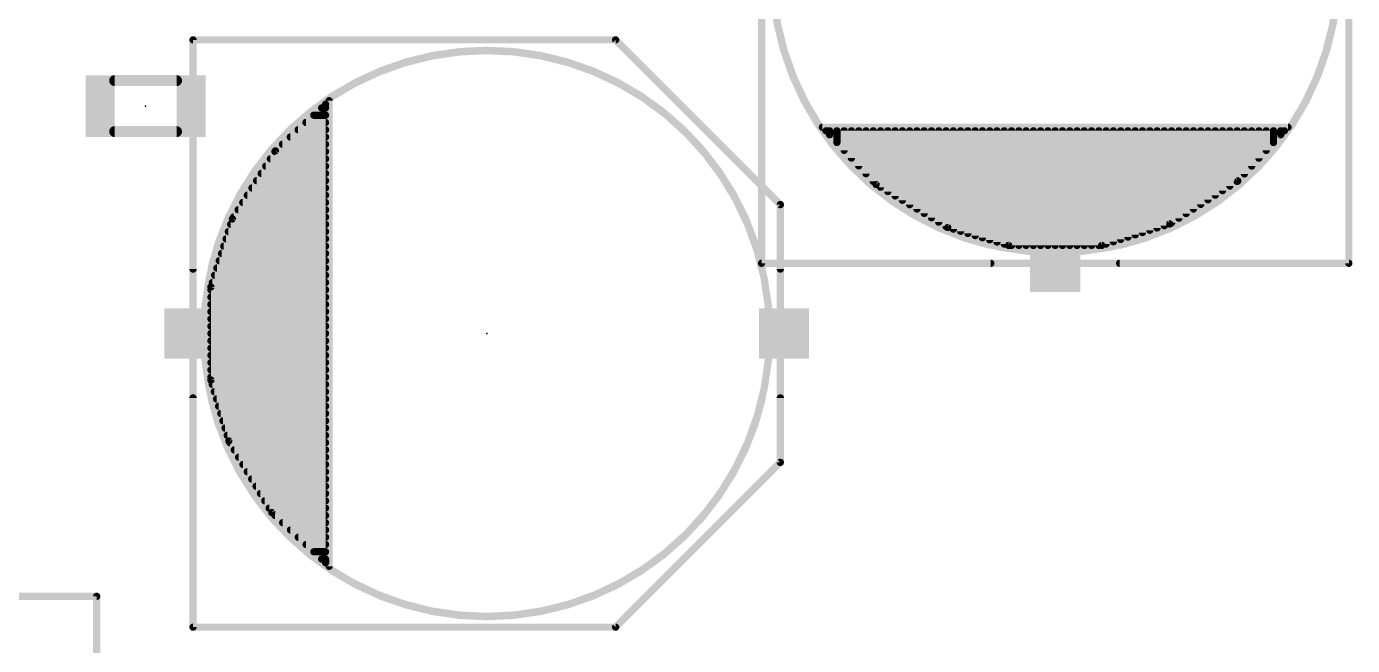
# Model space of a CAD drawing. Extents: x -0.2 to 4.76, y 0.34 to 5.06.
# Drawn here: x 0.722 to 1.451, y 2.816 to 3.156 of the extents above; entities that cross this region are included whole.
import ezdxf

# ---------------------------------------------------------------- set-up
doc = ezdxf.new("R2010")
doc.units = 0
for name, color, linetype in [('21', 253, 'CONTINUOUS'), ('22', 253, 'CONTINUOUS'), ('23', 7, 'CONTINUOUS'), ('24', 7, 'CONTINUOUS'), ('51', 253, 'CONTINUOUS'), ('52', 253, 'CONTINUOUS')]:
    doc.layers.add(name, color=color, linetype=linetype)

# ---------------------------------------------------------------- blocks, each defined once
blk = doc.blocks.new('RECT')
blk.add_solid([(-0.5, -0.5), (0.5, -0.5), (-0.5, 0.5), (0.5, 0.5)])

msp = doc.modelspace()

# ---------------------------------------------------------------- linework, layer by layer
at = {"layer": '21'}
for points, const_width in [([(1.252067, 3.339075, 0.793194), (1.252067, 3.035925)], 0.004), ([(1.322933, 3.035925, 0.793194), (1.322933, 3.339075)], 0.004), ([(1.126083, 3.027083, 1), (1.126083, 3.025083)], 0.002), ([(1.125083, 3.026083, 1), (1.127083, 3.026083)], 0.002), ([(1.252067, 3.025083, 1), (1.252067, 3.027083)], 0.002), ([(1.322933, 3.027083, 1), (1.322933, 3.025083)], 0.002), ([(1.447917, 3.026083, 1), (1.449917, 3.026083)], 0.002), ([(1.448917, 3.025083, 1), (1.448917, 3.027083)], 0.002)]:
    msp.add_lwpolyline(points, format="xyb", dxfattribs=dict(at, const_width=const_width))
at = {"layer": '21', "const_width": 0.004}
for points in [[(1.126083, 3.026083), (1.126083, 3.258366)], [(1.448917, 3.258366), (1.448917, 3.026083)], [(1.252067, 3.026083), (1.126083, 3.026083)], [(1.448917, 3.026083), (1.322933, 3.026083)]]:
    msp.add_lwpolyline(points, dxfattribs=at)
at = {"layer": '22', "const_width": 0.004}
for points in [[(1.045866, 3.148917), (0.813583, 3.148917)], [(0.813583, 3.148917), (0.813583, 3.022933)], [(1.136417, 3.058366), (1.045866, 3.148917)], [(1.136417, 3.022933), (1.136417, 3.058366)], [(0.813583, 2.952067), (0.813583, 2.826083)], [(1.136417, 2.916634), (1.136417, 2.952067)], [(1.045866, 2.826083), (1.136417, 2.916634)], [(0.427559, 2.843012), (0.76063, 2.843012)], [(0.76063, 2.843012), (0.76063, 2.805217)], [(0.813583, 2.826083), (1.045866, 2.826083)]]:
    msp.add_lwpolyline(points, dxfattribs=at)
at = {"layer": '22'}
for points, const_width in [([(0.813583, 3.149917, 1), (0.813583, 3.147917)], 0.002), ([(0.814583, 3.148917, 1), (0.812583, 3.148917)], 0.002), ([(1.046573, 3.149624, 1), (1.045159, 3.14821)], 0.002), ([(1.045866, 3.147917, 1), (1.045866, 3.149917)], 0.002), ([(1.126575, 3.022933, 0.793194), (0.823425, 3.022933)], 0.004), ([(1.137417, 3.058366, 1), (1.135417, 3.058366)], 0.002), ([(1.13571, 3.057659, 1), (1.137124, 3.059073)], 0.002), ([(0.812583, 3.022933, 1), (0.814583, 3.022933)], 0.002), ([(1.135417, 3.022933, 1), (1.137417, 3.022933)], 0.002), ([(0.814583, 2.952067, 1), (0.812583, 2.952067)], 0.002), ([(0.823425, 2.952067, 0.793194), (1.126575, 2.952067)], 0.004), ([(1.137417, 2.952067, 1), (1.135417, 2.952067)], 0.002), ([(1.135417, 2.916634, 1), (1.137417, 2.916634)], 0.002), ([(1.137124, 2.915927, 1), (1.13571, 2.917341)], 0.002), ([(0.76163, 2.843012, 1), (0.75963, 2.843012)], 0.002), ([(0.76063, 2.842012, 1), (0.76063, 2.844012)], 0.002), ([(0.813583, 2.827083, 1), (0.813583, 2.825083)], 0.002), ([(1.045866, 2.825083, 1), (1.045866, 2.827083)], 0.002), ([(0.812583, 2.826083, 1), (0.814583, 2.826083)], 0.002), ([(1.045159, 2.82679, 1), (1.046573, 2.825376)], 0.002)]:
    msp.add_lwpolyline(points, format="xyb", dxfattribs=dict(at, const_width=const_width))
at = {"layer": '23'}
msp.add_point((0.7875, 3.1125), dxfattribs=at)
at = {"layer": '24'}
msp.add_point((0.975, 2.9875), dxfattribs=at)
at = {"layer": '51'}
for points, const_width in [([(1.2875, 3.031988, 1), (1.2875, 3.343012, 1), (1.2875, 3.031988)], 0.004), ([(0.770492, 3.128016, 1), (0.770492, 3.125016)], 0.003), ([(0.804508, 3.125016, 1), (0.804508, 3.128016)], 0.003), ([(0.770492, 3.099984, 1), (0.770492, 3.096984)], 0.003), ([(0.804508, 3.096984, 1), (0.804508, 3.099984)], 0.003), ([(1.159547, 3.101886, 1), (1.159547, 3.099886)], 0.002), ([(1.162247, 3.0996, 1), (1.160785, 3.098235)], 0.002), ([(1.161516, 3.099917, 1), (1.161516, 3.097917)], 0.002), ([(1.163484, 3.099917, 1), (1.163484, 3.097917)], 0.002), ([(1.1645, 3.098917, 1), (1.1625, 3.098917)], 0.002), ([(1.1625, 3.096791, 1), (1.1645, 3.096791)], 0.002), ([(1.163484, 3.097917, 1), (1.163484, 3.099917)], 0.002), ([(1.1685, 3.098917, 1), (1.1665, 3.098917)], 0.002), ([(1.1725, 3.098917, 1), (1.1705, 3.098917)], 0.002), ([(1.1765, 3.098917, 1), (1.1745, 3.098917)], 0.002), ([(1.1805, 3.098917, 1), (1.1785, 3.098917)], 0.002), ([(1.1845, 3.098917, 1), (1.1825, 3.098917)], 0.002), ([(1.1885, 3.098917, 1), (1.1865, 3.098917)], 0.002), ([(1.1925, 3.098917, 1), (1.1905, 3.098917)], 0.002), ([(1.1965, 3.098917, 1), (1.1945, 3.098917)], 0.002), ([(1.2005, 3.098917, 1), (1.1985, 3.098917)], 0.002), ([(1.2045, 3.098917, 1), (1.2025, 3.098917)], 0.002), ([(1.2085, 3.098917, 1), (1.2065, 3.098917)], 0.002), ([(1.2125, 3.098917, 1), (1.2105, 3.098917)], 0.002), ([(1.2165, 3.098917, 1), (1.2145, 3.098917)], 0.002), ([(1.2205, 3.098917, 1), (1.2185, 3.098917)], 0.002), ([(1.2245, 3.098917, 1), (1.2225, 3.098917)], 0.002), ([(1.2285, 3.098917, 1), (1.2265, 3.098917)], 0.002), ([(1.2325, 3.098917, 1), (1.2305, 3.098917)], 0.002), ([(1.2365, 3.098917, 1), (1.2345, 3.098917)], 0.002), ([(1.2405, 3.098917, 1), (1.2385, 3.098917)], 0.002), ([(1.2445, 3.098917, 1), (1.2425, 3.098917)], 0.002), ([(1.2485, 3.098917, 1), (1.2465, 3.098917)], 0.002), ([(1.2525, 3.098917, 1), (1.2505, 3.098917)], 0.002), ([(1.2565, 3.098917, 1), (1.2545, 3.098917)], 0.002), ([(1.2605, 3.098917, 1), (1.2585, 3.098917)], 0.002), ([(1.2645, 3.098917, 1), (1.2625, 3.098917)], 0.002), ([(1.2685, 3.098917, 1), (1.2665, 3.098917)], 0.002), ([(1.2725, 3.098917, 1), (1.2705, 3.098917)], 0.002), ([(1.2765, 3.098917, 1), (1.2745, 3.098917)], 0.002), ([(1.2805, 3.098917, 1), (1.2785, 3.098917)], 0.002), ([(1.2845, 3.098917, 1), (1.2825, 3.098917)], 0.002), ([(1.2885, 3.098917, 1), (1.2865, 3.098917)], 0.002), ([(1.2925, 3.098917, 1), (1.2905, 3.098917)], 0.002), ([(1.2965, 3.098917, 1), (1.2945, 3.098917)], 0.002), ([(1.3005, 3.098917, 1), (1.2985, 3.098917)], 0.002), ([(1.3045, 3.098917, 1), (1.3025, 3.098917)], 0.002), ([(1.3085, 3.098917, 1), (1.3065, 3.098917)], 0.002), ([(1.3125, 3.098917, 1), (1.3105, 3.098917)], 0.002), ([(1.3165, 3.098917, 1), (1.3145, 3.098917)], 0.002), ([(1.3205, 3.098917, 1), (1.3185, 3.098917)], 0.002), ([(1.3245, 3.098917, 1), (1.3225, 3.098917)], 0.002), ([(1.3285, 3.098917, 1), (1.3265, 3.098917)], 0.002), ([(1.3325, 3.098917, 1), (1.3305, 3.098917)], 0.002), ([(1.3365, 3.098917, 1), (1.3345, 3.098917)], 0.002), ([(1.3405, 3.098917, 1), (1.3385, 3.098917)], 0.002), ([(1.3445, 3.098917, 1), (1.3425, 3.098917)], 0.002), ([(1.3485, 3.098917, 1), (1.3465, 3.098917)], 0.002), ([(1.3525, 3.098917, 1), (1.3505, 3.098917)], 0.002), ([(1.3565, 3.098917, 1), (1.3545, 3.098917)], 0.002), ([(1.3605, 3.098917, 1), (1.3585, 3.098917)], 0.002), ([(1.3645, 3.098917, 1), (1.3625, 3.098917)], 0.002), ([(1.3685, 3.098917, 1), (1.3665, 3.098917)], 0.002), ([(1.3725, 3.098917, 1), (1.3705, 3.098917)], 0.002), ([(1.3765, 3.098917, 1), (1.3745, 3.098917)], 0.002), ([(1.3805, 3.098917, 1), (1.3785, 3.098917)], 0.002), ([(1.3845, 3.098917, 1), (1.3825, 3.098917)], 0.002), ([(1.3885, 3.098917, 1), (1.3865, 3.098917)], 0.002), ([(1.3925, 3.098917, 1), (1.3905, 3.098917)], 0.002), ([(1.3965, 3.098917, 1), (1.3945, 3.098917)], 0.002), ([(1.4005, 3.098917, 1), (1.3985, 3.098917)], 0.002), ([(1.4045, 3.098917, 1), (1.4025, 3.098917)], 0.002), ([(1.4085, 3.098917, 1), (1.4065, 3.098917)], 0.002), ([(1.4125, 3.098917, 1), (1.4105, 3.098917)], 0.002), ([(1.4105, 3.09678, 1), (1.4125, 3.09678)], 0.002), ([(1.414217, 3.098237, 1), (1.412751, 3.099598)], 0.002), ([(1.413484, 3.097917, 1), (1.413484, 3.099917)], 0.002), ([(1.415453, 3.099886, 1), (1.415453, 3.101886)], 0.002), ([(1.1665, 3.092506, 1), (1.1685, 3.092506)], 0.002), ([(1.4065, 3.092473, 1), (1.4085, 3.092473)], 0.002), ([(1.1705, 3.08822, 1), (1.1725, 3.08822)], 0.002), ([(1.1745, 3.083934, 1), (1.1765, 3.083934)], 0.002), ([(1.3985, 3.083857, 1), (1.4005, 3.083857)], 0.002), ([(1.4025, 3.088165, 1), (1.4045, 3.088165)], 0.002), ([(1.1785, 3.079648, 1), (1.1805, 3.079648)], 0.002), ([(1.1825, 3.075363, 1), (1.1845, 3.075363)], 0.002), ([(1.3905, 3.075242, 1), (1.3925, 3.075242)], 0.002), ([(1.3945, 3.07955, 1), (1.3965, 3.07955)], 0.002), ([(1.1865, 3.071077, 1), (1.1885, 3.071077)], 0.002), ([(1.189589, 3.070247, 1), (1.18856, 3.068532)], 0.002), ([(1.188344, 3.068707, 1), (1.189806, 3.070072)], 0.002), ([(1.1905, 3.067935, 1), (1.1925, 3.067935)], 0.002), ([(1.3825, 3.068583, 1), (1.3845, 3.068583)], 0.002), ([(1.3865, 3.071109, 1), (1.3885, 3.071109)], 0.002), ([(1.387161, 3.072039, 1), (1.388626, 3.070678)], 0.002), ([(1.388428, 3.070513, 1), (1.38736, 3.072204)], 0.002), ([(1.1945, 3.065535, 1), (1.1965, 3.065535)], 0.002), ([(1.1985, 3.063135, 1), (1.2005, 3.063135)], 0.002), ([(1.2025, 3.060735, 1), (1.2045, 3.060735)], 0.002), ([(1.3705, 3.061004, 1), (1.3725, 3.061004)], 0.002), ([(1.3745, 3.063531, 1), (1.3765, 3.063531)], 0.002), ([(1.3785, 3.066057, 1), (1.3805, 3.066057)], 0.002), ([(1.2065, 3.058335, 1), (1.2085, 3.058335)], 0.002), ([(1.2105, 3.055935, 1), (1.2125, 3.055935)], 0.002), ([(1.2145, 3.053535, 1), (1.2165, 3.053535)], 0.002), ([(1.3585, 3.053425, 1), (1.3605, 3.053425)], 0.002), ([(1.3625, 3.055952, 1), (1.3645, 3.055952)], 0.002), ([(1.3665, 3.058478, 1), (1.3685, 3.058478)], 0.002), ([(1.2185, 3.051135, 1), (1.2205, 3.051135)], 0.002), ([(1.2225, 3.048735, 1), (1.2245, 3.048735)], 0.002), ([(1.2265, 3.046335, 1), (1.2285, 3.046335)], 0.002), ([(1.228727, 3.046727, 1), (1.228163, 3.044808)], 0.002), ([(1.22793, 3.04491, 1), (1.228959, 3.046625)], 0.002), ([(1.3465, 3.046791, 1), (1.3485, 3.046791)], 0.002), ([(1.349958, 3.048582, 1), (1.351026, 3.046891)], 0.002), ([(1.350793, 3.046783, 1), (1.350191, 3.04869)], 0.002), ([(1.3505, 3.048373, 1), (1.3525, 3.048373)], 0.002), ([(1.3545, 3.050899, 1), (1.3565, 3.050899)], 0.002), ([(1.2305, 3.044869, 1), (1.2325, 3.044869)], 0.002), ([(1.2345, 3.043693, 1), (1.2365, 3.043693)], 0.002), ([(1.2385, 3.042516, 1), (1.2405, 3.042516)], 0.002), ([(1.2425, 3.04134, 1), (1.2445, 3.04134)], 0.002), ([(1.2465, 3.040163, 1), (1.2485, 3.040163)], 0.002), ([(1.2505, 3.038987, 1), (1.2525, 3.038987)], 0.002), ([(1.3225, 3.039212, 1), (1.3245, 3.039212)], 0.002), ([(1.3265, 3.040476, 1), (1.3285, 3.040476)], 0.002), ([(1.3305, 3.041739, 1), (1.3325, 3.041739)], 0.002), ([(1.3345, 3.043002, 1), (1.3365, 3.043002)], 0.002), ([(1.3385, 3.044265, 1), (1.3405, 3.044265)], 0.002), ([(1.3425, 3.045528, 1), (1.3445, 3.045528)], 0.002), ([(1.2545, 3.03781, 1), (1.2565, 3.03781)], 0.002), ([(1.2585, 3.036634, 1), (1.2605, 3.036634)], 0.002), ([(1.261909, 3.036925, 1), (1.261909, 3.034925)], 0.002), ([(1.261627, 3.034966, 1), (1.262192, 3.036885)], 0.002), ([(1.2625, 3.035925, 1), (1.2645, 3.035925)], 0.002), ([(1.2665, 3.035925, 1), (1.2685, 3.035925)], 0.002), ([(1.2705, 3.035925, 1), (1.2725, 3.035925)], 0.002), ([(1.2745, 3.035925, 1), (1.2765, 3.035925)], 0.002), ([(1.2785, 3.035925, 1), (1.2805, 3.035925)], 0.002), ([(1.2825, 3.035925, 1), (1.2845, 3.035925)], 0.002), ([(1.2865, 3.035925, 1), (1.2885, 3.035925)], 0.002), ([(1.2905, 3.035925, 1), (1.2925, 3.035925)], 0.002), ([(1.2945, 3.035925, 1), (1.2965, 3.035925)], 0.002), ([(1.2985, 3.035925, 1), (1.3005, 3.035925)], 0.002), ([(1.3025, 3.035925, 1), (1.3045, 3.035925)], 0.002), ([(1.3065, 3.035925, 1), (1.3085, 3.035925)], 0.002), ([(1.3105, 3.035925, 1), (1.3125, 3.035925)], 0.002), ([(1.312789, 3.036879, 1), (1.313392, 3.034972)], 0.002), ([(1.313091, 3.034925, 1), (1.313091, 3.036925)], 0.002), ([(1.3145, 3.036686, 1), (1.3165, 3.036686)], 0.002), ([(1.3185, 3.037949, 1), (1.3205, 3.037949)], 0.002), ([(1.126083, 3.027083, 1), (1.126083, 3.025083)], 0.002), ([(1.125083, 3.026083, 1), (1.127083, 3.026083)], 0.002), ([(1.447917, 3.026083, 1), (1.449917, 3.026083)], 0.002), ([(1.448917, 3.025083, 1), (1.448917, 3.027083)], 0.002)]:
    msp.add_lwpolyline(points, format="xyb", dxfattribs=dict(at, const_width=const_width))
for points, const_width in [([(1.126083, 3.026083), (1.126083, 3.258366)], 0.004), ([(1.448917, 3.258366), (1.448917, 3.026083)], 0.004), ([(0.804508, 3.126516), (0.770492, 3.126516)], 0.006), ([(0.770492, 3.098484), (0.804508, 3.098484)], 0.006), ([(1.159547, 3.100886), (1.415453, 3.100886)], 0.004), ([(1.161516, 3.098917), (1.189075, 3.06939)], 0.004), ([(1.163484, 3.098917), (1.161516, 3.098917)], 0.004), ([(1.413484, 3.098917), (1.163484, 3.098917)], 0.004), ([(1.1635, 3.096791), (1.1635, 3.098917)], 0.004), ([(1.1675, 3.092506), (1.1675, 3.098917)], 0.004), ([(1.1715, 3.08822), (1.1715, 3.098917)], 0.004), ([(1.1755, 3.083934), (1.1755, 3.098917)], 0.004), ([(1.1795, 3.079648), (1.1795, 3.098917)], 0.004), ([(1.1835, 3.075363), (1.1835, 3.098917)], 0.004), ([(1.1875, 3.071077), (1.1875, 3.098917)], 0.004), ([(1.1915, 3.067935), (1.1915, 3.098917)], 0.004), ([(1.1955, 3.065535), (1.1955, 3.098917)], 0.004), ([(1.1995, 3.063135), (1.1995, 3.098917)], 0.004), ([(1.2035, 3.060735), (1.2035, 3.098917)], 0.004), ([(1.2075, 3.058335), (1.2075, 3.098917)], 0.004), ([(1.2115, 3.055935), (1.2115, 3.098917)], 0.004), ([(1.2155, 3.053535), (1.2155, 3.098917)], 0.004), ([(1.2195, 3.051135), (1.2195, 3.098917)], 0.004), ([(1.2235, 3.048735), (1.2235, 3.098917)], 0.004), ([(1.2275, 3.046335), (1.2275, 3.098917)], 0.004), ([(1.2315, 3.044869), (1.2315, 3.098917)], 0.004), ([(1.2355, 3.043693), (1.2355, 3.098917)], 0.004), ([(1.2395, 3.042516), (1.2395, 3.098917)], 0.004), ([(1.2435, 3.04134), (1.2435, 3.098917)], 0.004), ([(1.2475, 3.040163), (1.2475, 3.098917)], 0.004), ([(1.2515, 3.038987), (1.2515, 3.098917)], 0.004), ([(1.2555, 3.03781), (1.2555, 3.098917)], 0.004), ([(1.2595, 3.036634), (1.2595, 3.098917)], 0.004), ([(1.2635, 3.035925), (1.2635, 3.098917)], 0.004), ([(1.2675, 3.035925), (1.2675, 3.098917)], 0.004), ([(1.2715, 3.035925), (1.2715, 3.098917)], 0.004), ([(1.2755, 3.035925), (1.2755, 3.098917)], 0.004), ([(1.2795, 3.035925), (1.2795, 3.098917)], 0.004), ([(1.2835, 3.035925), (1.2835, 3.098917)], 0.004), ([(1.2875, 3.035925), (1.2875, 3.098917)], 0.004), ([(1.2915, 3.035925), (1.2915, 3.098917)], 0.004), ([(1.2955, 3.035925), (1.2955, 3.098917)], 0.004), ([(1.2995, 3.035925), (1.2995, 3.098917)], 0.004), ([(1.3035, 3.035925), (1.3035, 3.098917)], 0.004), ([(1.3075, 3.035925), (1.3075, 3.098917)], 0.004), ([(1.3115, 3.035925), (1.3115, 3.098917)], 0.004), ([(1.3155, 3.036686), (1.3155, 3.098917)], 0.004), ([(1.3195, 3.037949), (1.3195, 3.098917)], 0.004), ([(1.3235, 3.039212), (1.3235, 3.098917)], 0.004), ([(1.3275, 3.040476), (1.3275, 3.098917)], 0.004), ([(1.3315, 3.041739), (1.3315, 3.098917)], 0.004), ([(1.3355, 3.043002), (1.3355, 3.098917)], 0.004), ([(1.3395, 3.044265), (1.3395, 3.098917)], 0.004), ([(1.3435, 3.045528), (1.3435, 3.098917)], 0.004), ([(1.3475, 3.046791), (1.3475, 3.098917)], 0.004), ([(1.3515, 3.048373), (1.3515, 3.098917)], 0.004), ([(1.3555, 3.050899), (1.3555, 3.098917)], 0.004), ([(1.3595, 3.053425), (1.3595, 3.098917)], 0.004), ([(1.3635, 3.055952), (1.3635, 3.098917)], 0.004), ([(1.3675, 3.058478), (1.3675, 3.098917)], 0.004), ([(1.3715, 3.061004), (1.3715, 3.098917)], 0.004), ([(1.3755, 3.063531), (1.3755, 3.098917)], 0.004), ([(1.3795, 3.066057), (1.3795, 3.098917)], 0.004), ([(1.3835, 3.068583), (1.3835, 3.098917)], 0.004), ([(1.3875, 3.071109), (1.3875, 3.098917)], 0.004), ([(1.387894, 3.071358), (1.413484, 3.098917)], 0.004), ([(1.3915, 3.075242), (1.3915, 3.098917)], 0.004), ([(1.3955, 3.07955), (1.3955, 3.098917)], 0.004), ([(1.3995, 3.083857), (1.3995, 3.098917)], 0.004), ([(1.4035, 3.088165), (1.4035, 3.098917)], 0.004), ([(1.4075, 3.092473), (1.4075, 3.098917)], 0.004), ([(1.4115, 3.09678), (1.4115, 3.098917)], 0.004), ([(1.189075, 3.06939), (1.228445, 3.045768)], 0.004), ([(1.350492, 3.047736), (1.387894, 3.071358)], 0.004), ([(1.228445, 3.045768), (1.261909, 3.035925)], 0.004), ([(1.313091, 3.035925), (1.350492, 3.047736)], 0.004), ([(1.261909, 3.035925), (1.313091, 3.035925)], 0.004), ([(1.448917, 3.026083), (1.126083, 3.026083)], 0.004)]:
    msp.add_lwpolyline(points, dxfattribs=dict(at, const_width=const_width))
at = {"layer": '52', "const_width": 0.004}
for points in [[(1.045866, 3.148917), (0.813583, 3.148917)], [(0.813583, 3.148917), (0.813583, 2.826083)], [(1.136417, 3.058366), (1.045866, 3.148917)], [(0.858858, 3.087894), (0.886417, 3.113484)], [(0.88428, 3.1115), (0.886417, 3.1115)], [(0.886417, 3.113484), (0.886417, 2.863484)], [(0.888386, 2.859547), (0.888386, 3.115453)], [(0.875665, 3.1035), (0.886417, 3.1035)], [(0.879973, 3.1075), (0.886417, 3.1075)], [(0.871357, 3.0995), (0.886417, 3.0995)], [(0.862742, 3.0915), (0.886417, 3.0915)], [(0.86705, 3.0955), (0.886417, 3.0955)], [(0.835236, 3.050492), (0.858858, 3.087894)], [(0.856083, 3.0835), (0.886417, 3.0835)], [(0.858609, 3.0875), (0.886417, 3.0875)], [(0.851031, 3.0755), (0.886417, 3.0755)], [(0.853557, 3.0795), (0.886417, 3.0795)], [(0.845978, 3.0675), (0.886417, 3.0675)], [(0.848504, 3.0715), (0.886417, 3.0715)], [(0.840925, 3.0595), (0.886417, 3.0595)], [(0.843452, 3.0635), (0.886417, 3.0635)], [(0.838399, 3.0555), (0.886417, 3.0555)], [(1.136417, 2.916634), (1.136417, 3.058366)], [(0.823425, 3.013091), (0.835236, 3.050492)], [(0.834291, 3.0475), (0.886417, 3.0475)], [(0.835873, 3.0515), (0.886417, 3.0515)], [(0.831765, 3.0395), (0.886417, 3.0395)], [(0.833028, 3.0435), (0.886417, 3.0435)], [(0.829239, 3.0315), (0.886417, 3.0315)], [(0.830502, 3.0355), (0.886417, 3.0355)], [(0.826712, 3.0235), (0.886417, 3.0235)], [(0.827976, 3.0275), (0.886417, 3.0275)], [(0.825449, 3.0195), (0.886417, 3.0195)], [(0.823425, 2.961909), (0.823425, 3.013091)], [(0.823425, 3.0115), (0.886417, 3.0115)], [(0.824186, 3.0155), (0.886417, 3.0155)], [(0.823425, 3.0075), (0.886417, 3.0075)], [(0.823425, 3.0035), (0.886417, 3.0035)], [(0.823425, 2.9995), (0.886417, 2.9995)], [(0.823425, 2.9955), (0.886417, 2.9955)], [(0.823425, 2.9915), (0.886417, 2.9915)], [(0.823425, 2.9875), (0.886417, 2.9875)], [(0.823425, 2.9835), (0.886417, 2.9835)], [(0.823425, 2.9795), (0.886417, 2.9795)], [(0.823425, 2.9755), (0.886417, 2.9755)], [(0.823425, 2.9715), (0.886417, 2.9715)], [(0.823425, 2.9675), (0.886417, 2.9675)], [(0.823425, 2.9635), (0.886417, 2.9635)], [(0.833268, 2.928445), (0.823425, 2.961909)], [(0.824134, 2.9595), (0.886417, 2.9595)], [(0.82531, 2.9555), (0.886417, 2.9555)], [(0.826487, 2.9515), (0.886417, 2.9515)], [(0.827663, 2.9475), (0.886417, 2.9475)], [(0.82884, 2.9435), (0.886417, 2.9435)], [(0.830016, 2.9395), (0.886417, 2.9395)], [(0.831193, 2.9355), (0.886417, 2.9355)], [(0.832369, 2.9315), (0.886417, 2.9315)], [(0.85689, 2.889075), (0.833268, 2.928445)], [(0.833835, 2.9275), (0.886417, 2.9275)], [(0.836235, 2.9235), (0.886417, 2.9235)], [(0.838635, 2.9195), (0.886417, 2.9195)], [(0.841035, 2.9155), (0.886417, 2.9155)], [(1.045866, 2.826083), (1.136417, 2.916634)], [(0.843435, 2.9115), (0.886417, 2.9115)], [(0.845835, 2.9075), (0.886417, 2.9075)], [(0.848235, 2.9035), (0.886417, 2.9035)], [(0.850635, 2.8995), (0.886417, 2.8995)], [(0.853035, 2.8955), (0.886417, 2.8955)], [(0.855435, 2.8915), (0.886417, 2.8915)], [(0.886417, 2.861516), (0.85689, 2.889075)], [(0.858577, 2.8875), (0.886417, 2.8875)], [(0.862863, 2.8835), (0.886417, 2.8835)], [(0.867148, 2.8795), (0.886417, 2.8795)], [(0.871434, 2.8755), (0.886417, 2.8755)], [(0.87572, 2.8715), (0.886417, 2.8715)], [(0.880006, 2.8675), (0.886417, 2.8675)], [(0.884291, 2.8635), (0.886417, 2.8635)], [(0.886417, 2.863484), (0.886417, 2.861516)], [(0.813583, 2.826083), (1.045866, 2.826083)]]:
    msp.add_lwpolyline(points, dxfattribs=at)
at = {"layer": '52'}
for points, const_width in [([(0.813583, 3.149917, 1), (0.813583, 3.147917)], 0.002), ([(0.814583, 3.148917, 1), (0.812583, 3.148917)], 0.002), ([(1.046573, 3.149624, 1), (1.045159, 3.14821)], 0.002), ([(1.045866, 3.147917, 1), (1.045866, 3.149917)], 0.002), ([(0.975, 2.831988, 1), (0.975, 3.143012, 1), (0.975, 2.831988)], 0.004), ([(0.88428, 3.1125, 1), (0.88428, 3.1105)], 0.002), ([(0.887417, 3.113484, 1), (0.885417, 3.113484)], 0.002), ([(0.887098, 3.112751, 1), (0.885737, 3.114217)], 0.002), ([(0.886417, 3.1105, 1), (0.886417, 3.1125)], 0.002), ([(0.889386, 3.115453, 1), (0.887386, 3.115453)], 0.002), ([(0.875665, 3.1045, 1), (0.875665, 3.1025)], 0.002), ([(0.879973, 3.1085, 1), (0.879973, 3.1065)], 0.002), ([(0.886417, 3.1065, 1), (0.886417, 3.1085)], 0.002), ([(0.886417, 3.1025, 1), (0.886417, 3.1045)], 0.002), ([(0.871357, 3.1005, 1), (0.871357, 3.0985)], 0.002), ([(0.886417, 3.0985, 1), (0.886417, 3.1005)], 0.002), ([(0.862742, 3.0925, 1), (0.862742, 3.0905)], 0.002), ([(0.86705, 3.0965, 1), (0.86705, 3.0945)], 0.002), ([(0.886417, 3.0945, 1), (0.886417, 3.0965)], 0.002), ([(0.886417, 3.0905, 1), (0.886417, 3.0925)], 0.002), ([(0.856083, 3.0845, 1), (0.856083, 3.0825)], 0.002), ([(0.858609, 3.0885, 1), (0.858609, 3.0865)], 0.002), ([(0.858178, 3.088626, 1), (0.859539, 3.087161)], 0.002), ([(0.859704, 3.08736, 1), (0.858013, 3.088428)], 0.002), ([(0.886417, 3.0865, 1), (0.886417, 3.0885)], 0.002), ([(0.886417, 3.0825, 1), (0.886417, 3.0845)], 0.002), ([(0.851031, 3.0765, 1), (0.851031, 3.0745)], 0.002), ([(0.853557, 3.0805, 1), (0.853557, 3.0785)], 0.002), ([(0.886417, 3.0785, 1), (0.886417, 3.0805)], 0.002), ([(0.886417, 3.0745, 1), (0.886417, 3.0765)], 0.002), ([(0.845978, 3.0685, 1), (0.845978, 3.0665)], 0.002), ([(0.848504, 3.0725, 1), (0.848504, 3.0705)], 0.002), ([(0.886417, 3.0705, 1), (0.886417, 3.0725)], 0.002), ([(0.886417, 3.0665, 1), (0.886417, 3.0685)], 0.002), ([(0.840925, 3.0605, 1), (0.840925, 3.0585)], 0.002), ([(0.843452, 3.0645, 1), (0.843452, 3.0625)], 0.002), ([(0.886417, 3.0625, 1), (0.886417, 3.0645)], 0.002), ([(0.886417, 3.0585, 1), (0.886417, 3.0605)], 0.002), ([(0.838399, 3.0565, 1), (0.838399, 3.0545)], 0.002), ([(0.886417, 3.0545, 1), (0.886417, 3.0565)], 0.002), ([(1.137417, 3.058366, 1), (1.135417, 3.058366)], 0.002), ([(1.13571, 3.057659, 1), (1.137124, 3.059073)], 0.002), ([(0.834291, 3.0485, 1), (0.834291, 3.0465)], 0.002), ([(0.834391, 3.051026, 1), (0.836082, 3.049958)], 0.002), ([(0.83619, 3.050191, 1), (0.834283, 3.050793)], 0.002), ([(0.835873, 3.0525, 1), (0.835873, 3.0505)], 0.002), ([(0.886417, 3.0505, 1), (0.886417, 3.0525)], 0.002), ([(0.886417, 3.0465, 1), (0.886417, 3.0485)], 0.002), ([(0.831765, 3.0405, 1), (0.831765, 3.0385)], 0.002), ([(0.833028, 3.0445, 1), (0.833028, 3.0425)], 0.002), ([(0.886417, 3.0425, 1), (0.886417, 3.0445)], 0.002), ([(0.886417, 3.0385, 1), (0.886417, 3.0405)], 0.002), ([(0.829239, 3.0325, 1), (0.829239, 3.0305)], 0.002), ([(0.830502, 3.0365, 1), (0.830502, 3.0345)], 0.002), ([(0.886417, 3.0345, 1), (0.886417, 3.0365)], 0.002), ([(0.886417, 3.0305, 1), (0.886417, 3.0325)], 0.002), ([(0.826712, 3.0245, 1), (0.826712, 3.0225)], 0.002), ([(0.827976, 3.0285, 1), (0.827976, 3.0265)], 0.002), ([(0.886417, 3.0265, 1), (0.886417, 3.0285)], 0.002), ([(0.886417, 3.0225, 1), (0.886417, 3.0245)], 0.002), ([(0.825449, 3.0205, 1), (0.825449, 3.0185)], 0.002), ([(0.886417, 3.0185, 1), (0.886417, 3.0205)], 0.002), ([(0.824425, 3.013091, 1), (0.822425, 3.013091)], 0.002), ([(0.822472, 3.013392, 1), (0.824379, 3.012789)], 0.002), ([(0.823425, 3.0125, 1), (0.823425, 3.0105)], 0.002), ([(0.824186, 3.0165, 1), (0.824186, 3.0145)], 0.002), ([(0.886417, 3.0145, 1), (0.886417, 3.0165)], 0.002), ([(0.886417, 3.0105, 1), (0.886417, 3.0125)], 0.002), ([(0.823425, 3.0085, 1), (0.823425, 3.0065)], 0.002), ([(0.823425, 3.0045, 1), (0.823425, 3.0025)], 0.002), ([(0.886417, 3.0065, 1), (0.886417, 3.0085)], 0.002), ([(0.886417, 3.0025, 1), (0.886417, 3.0045)], 0.002), ([(0.823425, 3.0005, 1), (0.823425, 2.9985)], 0.002), ([(0.823425, 2.9965, 1), (0.823425, 2.9945)], 0.002), ([(0.886417, 2.9985, 1), (0.886417, 3.0005)], 0.002), ([(0.886417, 2.9945, 1), (0.886417, 2.9965)], 0.002), ([(0.823425, 2.9925, 1), (0.823425, 2.9905)], 0.002), ([(0.823425, 2.9885, 1), (0.823425, 2.9865)], 0.002), ([(0.886417, 2.9905, 1), (0.886417, 2.9925)], 0.002), ([(0.886417, 2.9865, 1), (0.886417, 2.9885)], 0.002), ([(0.823425, 2.9845, 1), (0.823425, 2.9825)], 0.002), ([(0.823425, 2.9805, 1), (0.823425, 2.9785)], 0.002), ([(0.886417, 2.9825, 1), (0.886417, 2.9845)], 0.002), ([(0.886417, 2.9785, 1), (0.886417, 2.9805)], 0.002), ([(0.823425, 2.9765, 1), (0.823425, 2.9745)], 0.002), ([(0.886417, 2.9745, 1), (0.886417, 2.9765)], 0.002), ([(0.823425, 2.9725, 1), (0.823425, 2.9705)], 0.002), ([(0.823425, 2.9685, 1), (0.823425, 2.9665)], 0.002), ([(0.886417, 2.9705, 1), (0.886417, 2.9725)], 0.002), ([(0.886417, 2.9665, 1), (0.886417, 2.9685)], 0.002), ([(0.823425, 2.9645, 1), (0.823425, 2.9625)], 0.002), ([(0.824385, 2.962192, 1), (0.822466, 2.961627)], 0.002), ([(0.822425, 2.961909, 1), (0.824425, 2.961909)], 0.002), ([(0.824134, 2.9605, 1), (0.824134, 2.9585)], 0.002), ([(0.886417, 2.9625, 1), (0.886417, 2.9645)], 0.002), ([(0.886417, 2.9585, 1), (0.886417, 2.9605)], 0.002), ([(0.82531, 2.9565, 1), (0.82531, 2.9545)], 0.002), ([(0.826487, 2.9525, 1), (0.826487, 2.9505)], 0.002), ([(0.886417, 2.9545, 1), (0.886417, 2.9565)], 0.002), ([(0.886417, 2.9505, 1), (0.886417, 2.9525)], 0.002), ([(0.827663, 2.9485, 1), (0.827663, 2.9465)], 0.002), ([(0.82884, 2.9445, 1), (0.82884, 2.9425)], 0.002), ([(0.886417, 2.9465, 1), (0.886417, 2.9485)], 0.002), ([(0.886417, 2.9425, 1), (0.886417, 2.9445)], 0.002), ([(0.830016, 2.9405, 1), (0.830016, 2.9385)], 0.002), ([(0.831193, 2.9365, 1), (0.831193, 2.9345)], 0.002), ([(0.886417, 2.9385, 1), (0.886417, 2.9405)], 0.002), ([(0.886417, 2.9345, 1), (0.886417, 2.9365)], 0.002), ([(0.832369, 2.9325, 1), (0.832369, 2.9305)], 0.002), ([(0.834125, 2.928959, 1), (0.83241, 2.92793)], 0.002), ([(0.886417, 2.9305, 1), (0.886417, 2.9325)], 0.002), ([(0.832308, 2.928163, 1), (0.834227, 2.928727)], 0.002), ([(0.833835, 2.9285, 1), (0.833835, 2.9265)], 0.002), ([(0.836235, 2.9245, 1), (0.836235, 2.9225)], 0.002), ([(0.886417, 2.9265, 1), (0.886417, 2.9285)], 0.002), ([(0.886417, 2.9225, 1), (0.886417, 2.9245)], 0.002), ([(0.838635, 2.9205, 1), (0.838635, 2.9185)], 0.002), ([(0.841035, 2.9165, 1), (0.841035, 2.9145)], 0.002), ([(0.886417, 2.9185, 1), (0.886417, 2.9205)], 0.002), ([(0.886417, 2.9145, 1), (0.886417, 2.9165)], 0.002), ([(1.135417, 2.916634, 1), (1.137417, 2.916634)], 0.002), ([(1.137124, 2.915927, 1), (1.13571, 2.917341)], 0.002), ([(0.843435, 2.9125, 1), (0.843435, 2.9105)], 0.002), ([(0.845835, 2.9085, 1), (0.845835, 2.9065)], 0.002), ([(0.886417, 2.9105, 1), (0.886417, 2.9125)], 0.002), ([(0.886417, 2.9065, 1), (0.886417, 2.9085)], 0.002), ([(0.848235, 2.9045, 1), (0.848235, 2.9025)], 0.002), ([(0.850635, 2.9005, 1), (0.850635, 2.8985)], 0.002), ([(0.886417, 2.9025, 1), (0.886417, 2.9045)], 0.002), ([(0.886417, 2.8985, 1), (0.886417, 2.9005)], 0.002), ([(0.853035, 2.8965, 1), (0.853035, 2.8945)], 0.002), ([(0.886417, 2.8945, 1), (0.886417, 2.8965)], 0.002), ([(0.855435, 2.8925, 1), (0.855435, 2.8905)], 0.002), ([(0.857572, 2.889806, 1), (0.856207, 2.888344)], 0.002), ([(0.856032, 2.88856, 1), (0.857747, 2.889589)], 0.002), ([(0.858577, 2.8885, 1), (0.858577, 2.8865)], 0.002), ([(0.886417, 2.8905, 1), (0.886417, 2.8925)], 0.002), ([(0.886417, 2.8865, 1), (0.886417, 2.8885)], 0.002), ([(0.862863, 2.8845, 1), (0.862863, 2.8825)], 0.002), ([(0.867148, 2.8805, 1), (0.867148, 2.8785)], 0.002), ([(0.886417, 2.8825, 1), (0.886417, 2.8845)], 0.002), ([(0.886417, 2.8785, 1), (0.886417, 2.8805)], 0.002), ([(0.871434, 2.8765, 1), (0.871434, 2.8745)], 0.002), ([(0.87572, 2.8725, 1), (0.87572, 2.8705)], 0.002), ([(0.886417, 2.8745, 1), (0.886417, 2.8765)], 0.002), ([(0.886417, 2.8705, 1), (0.886417, 2.8725)], 0.002), ([(0.880006, 2.8685, 1), (0.880006, 2.8665)], 0.002), ([(0.884291, 2.8645, 1), (0.884291, 2.8625)], 0.002), ([(0.887417, 2.863484, 1), (0.885417, 2.863484)], 0.002), ([(0.885417, 2.863484, 1), (0.887417, 2.863484)], 0.002), ([(0.886417, 2.8665, 1), (0.886417, 2.8685)], 0.002), ([(0.886417, 2.8625, 1), (0.886417, 2.8645)], 0.002), ([(0.885417, 2.861516, 1), (0.887417, 2.861516)], 0.002), ([(0.885735, 2.860785, 1), (0.8871, 2.862247)], 0.002), ([(0.887386, 2.859547, 1), (0.889386, 2.859547)], 0.002), ([(0.813583, 2.827083, 1), (0.813583, 2.825083)], 0.002), ([(1.045866, 2.825083, 1), (1.045866, 2.827083)], 0.002), ([(0.812583, 2.826083, 1), (0.814583, 2.826083)], 0.002), ([(1.045159, 2.82679, 1), (1.046573, 2.825376)], 0.002)]:
    msp.add_lwpolyline(points, format="xyb", dxfattribs=dict(at, const_width=const_width))

# ---------------------------------------------------------------- block references
at = {"layer": '51', "xscale": 0.016, "yscale": 0.034}
for p in [(0.7625, 3.1125), (0.8125, 3.1125)]:
    msp.add_blockref('RECT', p, dxfattribs=at)
at = {"layer": '51', "xscale": 0.027559, "yscale": 0.027559, "rotation": 90}
msp.add_blockref('RECT', (1.2875, 3.024114), dxfattribs=at)
at = {"layer": '52', "xscale": 0.027559, "yscale": 0.027559}
for p in [(0.811614, 2.9875), (1.138386, 2.9875)]:
    msp.add_blockref('RECT', p, dxfattribs=at)

doc.saveas('drawing.dxf')
